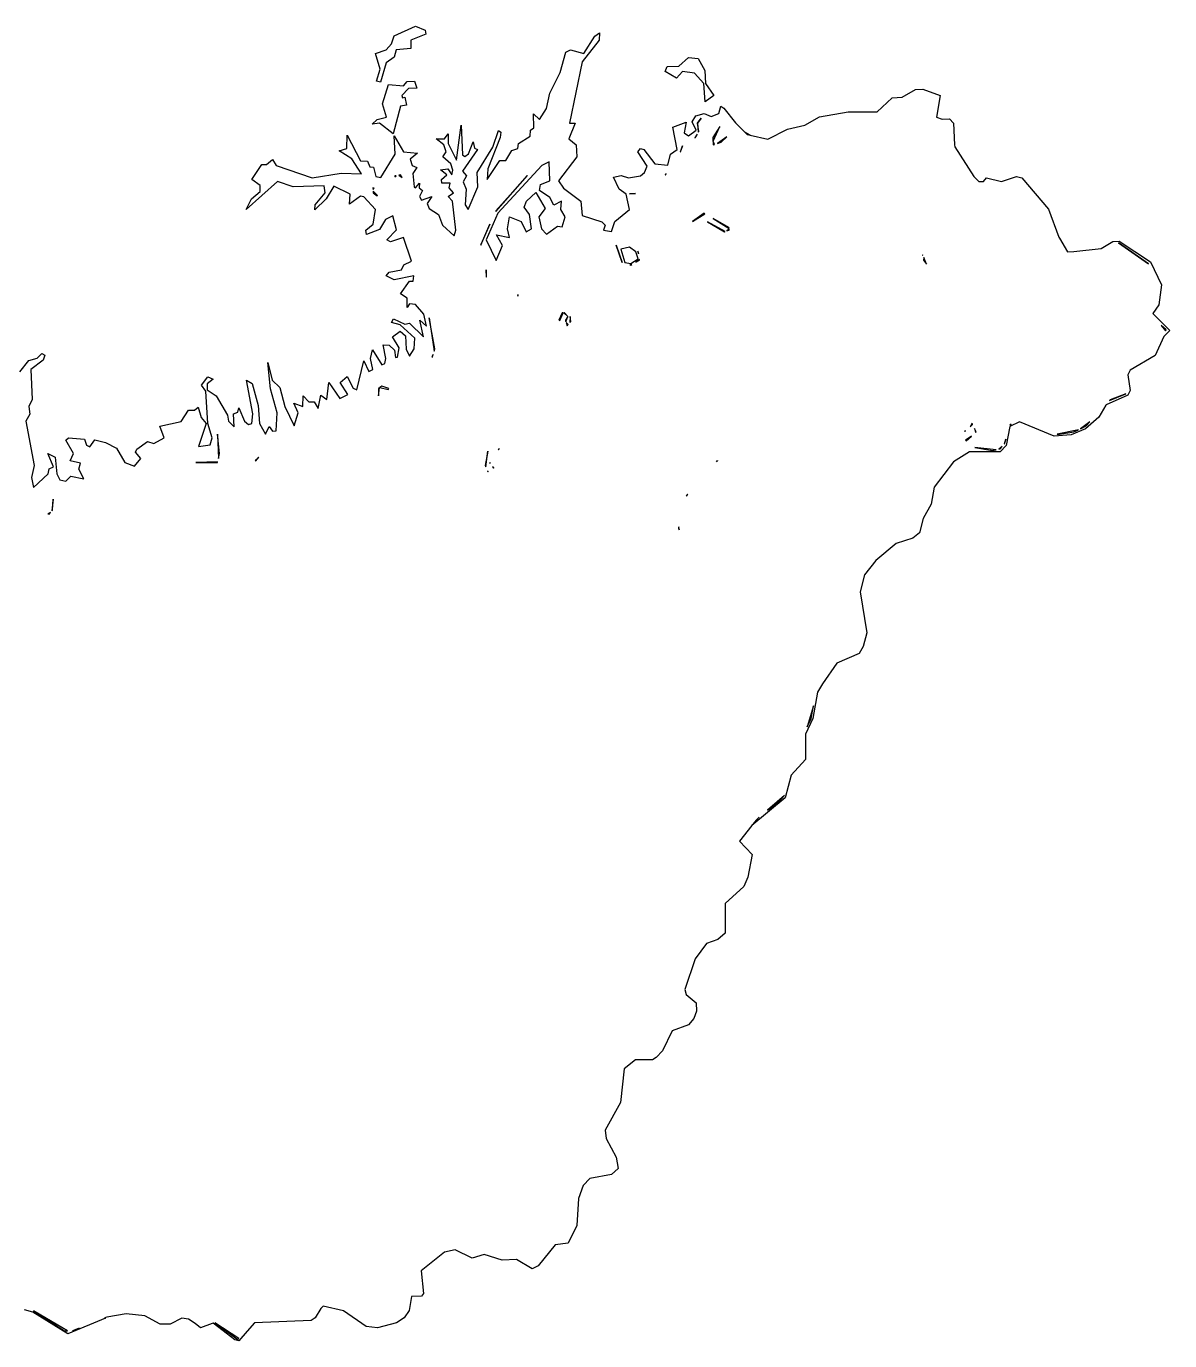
# Model space of a CAD drawing. Header units: millimetres. Extents: x 50 to 541, y 84 to 399.
# Drawn here: x 302.8 to 540.6, y 125.6 to 399 of the extents above; entities that cross this region are included whole.
import ezdxf

# ---------------------------------------------------------------- set-up
doc = ezdxf.new("R2010")
doc.units = ezdxf.units.MM
doc.layers.add('PASS_03', color=3, linetype='Continuous')

msp = doc.modelspace()

# ---------------------------------------------------------------- linework, layer by layer
at = {"layer": 'PASS_03'}
msp.add_lwpolyline([(301.43, 327.12), (303.25, 329.5), (305, 329.96), (306, 330.93), (306.58, 330.62), (306.25, 329.57), (303.69, 327.62), (303.96, 321.38), (303.31, 319.88), (303.5, 318.32), (302.68, 316.88), (304.42, 307.62), (303.81, 305.12), (304.25, 303.08), (307.31, 305.88), (307.5, 306.98), (308.4, 307.38), (307.25, 310.13), (308.74, 309.38), (309.07, 305.88), (309.75, 304.63), (311, 304.41), (312, 305.42), (314.74, 304.88), (313.71, 306.88), (314, 308.12), (311.89, 308.62), (312.54, 310.12), (311, 312.88), (311.5, 313.43), (314.87, 313.12), (315.25, 311.88), (316, 311.53), (317, 312.96), (319.25, 312.44), (321.5, 311.26), (323.25, 308.27), (325.25, 307.51), (326.58, 309.12), (325.46, 310.38), (325.75, 311.03), (328, 312.66), (329.25, 312.21), (331.41, 313.38), (330.5, 315.84), (335, 316.76), (336.5, 319.18), (337.75, 319.15), (338.5, 319.75), (339.1, 317.62), (340.16, 316.38), (338.55, 311.62), (341, 311.95), (341.41, 313.38), (340.5, 316.38), (340.11, 323.12), (339.23, 324.38), (340.53, 326.12), (341.64, 325.62), (340.37, 324.62), (340.35, 323.38), (342.26, 322.12), (344.63, 318.12), (344.8, 316.88), (346, 315.68), (345.86, 318.38), (346.75, 318.73), (347, 319.66), (348.17, 316.88), (349, 316.16), (349.68, 316.38), (349.89, 318.38), (348.55, 325.38), (349.75, 324.67), (351.01, 320.12), (351.25, 316.38), (352.5, 314.15), (353.25, 315.74), (354, 314.8), (354.73, 314.88), (354.95, 318.62), (353.53, 323.62), (353, 329.07), (353.87, 325.38), (355.49, 323.88), (356.55, 319.88), (358.5, 315.87), (359.31, 318.62), (358.42, 320.62), (360.27, 319.88), (360.34, 322.12), (361.5, 320.91), (362.62, 320.88), (363.5, 319.48), (364, 322.26), (365.25, 321.4), (365.72, 324.88), (368, 321.61), (369.61, 322.38), (368.02, 324.88), (369.5, 326.13), (370.75, 323.7), (371.53, 323.38), (373, 329.38), (374, 327.22), (374.86, 327.62), (374.34, 329.88), (374.75, 331.69), (376.75, 328.6), (377.36, 328.88), (377.52, 329.88), (377, 332.73), (378.25, 332.7), (379.37, 331.62), (379.56, 330.12), (380, 330.15), (380.35, 332.12), (378.96, 334.38), (380.5, 335.59), (381.62, 334.62), (381.75, 331.83), (382.5, 330.41), (383.43, 331.88), (383.6, 334.12), (380.5, 336.9), (378.71, 337.38), (379.14, 338.12), (381.5, 337.05), (382.5, 337.25), (385.36, 334.38), (384.63, 337.88), (386.03, 336.62), (385.47, 339.12), (383.75, 341.15), (382.5, 341.27), (382, 340.51), (382, 342.44), (380.57, 343.38), (382.5, 346), (383.25, 345.96), (383.37, 347.12), (379.25, 346.26), (377.64, 347.12), (378.25, 347.86), (380.81, 348.38), (381.29, 349.38), (382.88, 350.12), (381.25, 355.04), (378.5, 354.15), (377.78, 354.62), (379.75, 356.64), (379, 359.57), (377.5, 358.85), (376.25, 356.71), (373.5, 355.72), (373.38, 356.62), (374.88, 357.88), (375.42, 360.88), (373, 363.51), (372.25, 363.68), (370, 361.99), (370.16, 364.12), (366.75, 365.72), (365.15, 363.12), (362.75, 360.85), (362.88, 361.88), (364.95, 364.38), (364.75, 365.85), (358.25, 365.63), (355, 366.71), (348.5, 360.9), (349.61, 363.12), (351.41, 364.62), (351.42, 365.88), (349.67, 367.12), (351.75, 370.29), (352.75, 370.27), (354, 371.32), (354.75, 370.03), (362.25, 367.46), (368.25, 368.46), (372.5, 368.29), (370.5, 371.46), (367.83, 373.12), (369.46, 373.62), (369.5, 376.33), (372.25, 371.02), (373.75, 370.94), (374.25, 369.76), (375, 369.68), (375.5, 367.74), (376.5, 367.54), (379.47, 372.38), (379.25, 376.22), (381.25, 372.89), (384.11, 372.62), (382.58, 371.38), (383, 370.07), (384.01, 369.62), (383.2, 368.38), (383.42, 365.62), (383.75, 365.39), (384.55, 366.38), (384.49, 365.38), (385.18, 364.88), (384.57, 363.62), (385, 362.82), (387.15, 363.62), (386.12, 362.12), (386.53, 361.12), (388.5, 359.83), (389.34, 357.62), (391.75, 355.4), (392.13, 356.62), (391.44, 362.62), (390.55, 363.62), (391.63, 364.38), (390.73, 365.38), (390.95, 366.38), (389.21, 366.38), (389.13, 367.12), (390.22, 368.12), (388.91, 369.12), (390.47, 369.38), (391.25, 368.12), (391.5, 369.09), (391.09, 370.38), (389.43, 371.88), (390.09, 372.88), (389.61, 374.38), (388.03, 375.62), (389.75, 375.59), (390.5, 376.64), (390.53, 374.62), (392.25, 371.15), (393.25, 378.41), (393.5, 372.24), (394, 371.89), (394.75, 372.45), (395.75, 374.99), (396, 373.67), (396.59, 373.38), (393.49, 368.88), (394.33, 367.88), (393.64, 366.62), (394.27, 365.12), (394.05, 361.88), (394.68, 360.88), (396.7, 365.62), (396.55, 368.62), (399.83, 373.88), (401, 377.31), (401.5, 376.98), (401.32, 375.88), (398.78, 369.38), (398.66, 367.12), (401.25, 371.06), (402.5, 371.12), (403.75, 373.17), (405, 373.59), (405.14, 374.62), (407.61, 376.12), (407.66, 377.38), (408.35, 377.88), (408.25, 380.83), (409.5, 379.62), (410.99, 381.88), (411.64, 385.12), (413.83, 389.38), (415.02, 393.62), (416, 394.13), (418.75, 393.38), (421, 396.93), (422.01, 397.62), (421.93, 396.12), (418.39, 391.62), (415.74, 378.87), (416.91, 378.87), (415.63, 375.62), (417.16, 374.38), (417.31, 371.88), (413.45, 366.88), (414.5, 365.34), (418.15, 362.62), (418.38, 359.62), (422.5, 358.36), (423.15, 357.62), (422.84, 356.62), (424.5, 356.31), (425.22, 358.38), (428.21, 360.88), (427.58, 364.12), (426.09, 365.12), (424.91, 367.62), (426.5, 367.98), (428, 367.47), (430.5, 367.93), (431.33, 368.62), (431.89, 369.88), (429.99, 372.88), (430.5, 373.59), (431.25, 373.37), (433.5, 370.38), (436.25, 370.12), (436.75, 372.4), (438.13, 373.38), (437.25, 378.05), (440, 379.08), (439.58, 376.88), (440.5, 376.24), (442.11, 377.38), (441.31, 379.12), (442.05, 380.38), (443.75, 380.89), (445.25, 380.24), (446.8, 380.88), (447.23, 382.38), (447.88, 382), (450.28, 378.91), (452.22, 377.01), (453.36, 376.36), (457, 375.55), (461.12, 377.63), (464.75, 378.46), (467.75, 380.16), (473.74, 381.25), (479.75, 381.24), (482.89, 384.12), (485, 384.24), (487.73, 385.88), (489.25, 385.93), (492.84, 384.62), (492.13, 380.12), (493.26, 379.66), (494.84, 379.75), (495.62, 378.87), (495.86, 374.34), (495.92, 373.93), (499.88, 367.75), (500.83, 366.79), (500.89, 366.75), (501.88, 366.75), (502.53, 367.5), (505.62, 366.75), (508.72, 367.75), (509.88, 367.5), (515.38, 361), (517.58, 355.11), (517.67, 354.92), (519.34, 352.07), (520.68, 352.14), (526.38, 352.75), (528.78, 354.25), (530.12, 354.33), (536.62, 350), (538.93, 345.25), (538.38, 341.06), (537.12, 339.25), (540.62, 335.75), (539.38, 334.5), (537.62, 330.5), (532.38, 327.5), (531.88, 326.5), (532.38, 323.25), (531.88, 322.28), (527.4, 320.26), (527.34, 320.19), (525.88, 317.67), (523.12, 315.25), (520.12, 314), (516.62, 313.75), (509.38, 316.75), (507.38, 315.75), (506.62, 311.77), (505.38, 310.5), (499, 310.5), (495.64, 308.38), (491.6, 303.12), (491.03, 299.62), (489.33, 296.62), (488.58, 293.62), (487.18, 292.5), (483.75, 291.41), (479.5, 287.91), (477.14, 284.88), (476.23, 281.38), (477.62, 272.81), (476.88, 270), (476.02, 268.5), (471.38, 266.5), (468.38, 262.25), (467.38, 260.5), (466.38, 255), (464.88, 251.75), (464.88, 246.5), (461.88, 243.25), (460.62, 238.5), (453.67, 232.74), (451.12, 229.5), (453.75, 226.71), (452.88, 222.01), (452, 220.05), (448.12, 216.5), (448.12, 210.35), (446.63, 209), (444.25, 208.21), (441.88, 205), (439.74, 198.62), (440, 197.58), (442.09, 195.88), (442.19, 194.12), (441.62, 192.6), (440.52, 191.25), (437.12, 190), (435.12, 185.86), (433.81, 184.5), (433, 184), (429.5, 184.01), (427.15, 182.12), (426.38, 175.12), (423.18, 169.38), (423.38, 167.62), (425.5, 163.75), (425.87, 161.38), (424.5, 160.12), (420, 159.31), (418.59, 157.88), (417.66, 155.12), (417.26, 149.5), (415.5, 145.88), (412.75, 145.51), (409.24, 141.12), (408, 140.54), (404.75, 142.49), (401.75, 142.33), (398, 143.52), (395.5, 142.73), (392, 144.48), (389.75, 143.98), (384.89, 140.12), (385.39, 135.38), (385, 134.86), (382.88, 134.75), (382.38, 131.84), (381.38, 130.35), (379.8, 129.25), (375.82, 128.25), (373.43, 128.5), (368.75, 131.8), (364.49, 132.73), (364.06, 132.24), (362.88, 130.3), (362.01, 129.75), (350.24, 129.25), (348.7, 127.56), (347, 125.56), (346.13, 125.75), (341.66, 129.22), (341.42, 129.17), (339, 128.25), (337.89, 129.17), (336.48, 130.06), (335.12, 130.25), (332.67, 129), (330.62, 128.97), (327.38, 130.75), (323.5, 131.14), (319.5, 130.47), (319.04, 130.29), (319.22, 130.25), (311.38, 127), (304.12, 131.5), (302.38, 132)], dxfattribs=at)
for points in [[(382.75, 396.12), (382.73, 394.38), (379.72, 394.12), (379.27, 392.62), (377.65, 391.38), (376.41, 387.38), (375.59, 387.62), (376.38, 390.12), (375.37, 393.38), (377.6, 394.12), (378.75, 395.38), (379.25, 397.03), (383.75, 399.01), (385.75, 398.21), (385.9, 397.38)], [(442.5, 392.33), (443.88, 389.82), (444.08, 387.12), (445.77, 384.62), (444, 383.27), (443.7, 387.12), (441.75, 389.29), (439.25, 389.6), (438, 388.22), (435.65, 389.62), (436.11, 390.62), (438.5, 390.71), (440.5, 392.54)], [(382, 387.56), (383.5, 387.63), (383.97, 386.12), (382.25, 386.07), (380.85, 384.62), (381, 384.1), (381.5, 384.27), (381.88, 382.62), (380.6, 382.38), (379.09, 376.62), (376.25, 378.84), (374.7, 378.62), (375.76, 379.62), (377.72, 380.12), (376.84, 382.88), (378.09, 386.88), (381.25, 386.65)], [(443.18, 379.87), (443.12, 379.88), (442.42, 378.87)], [(442.63, 377.12), (442.42, 378.87), (442.55, 376.97)], [(445.92, 374.45), (445.65, 375.12), (447, 378.13), (445.61, 375.88), (445.67, 374.38)], [(442, 375.91), (442.34, 376.56), (441.83, 375.82)], [(446.54, 374.64), (447.34, 374.88), (448.5, 376.02)], [(452.75, 376.49), (453.35, 376.36), (452.23, 377.01)], [(438.86, 372.88), (439.24, 374.12), (438.81, 372.83)], [(407.42, 359.88), (406.3, 361.38), (406.8, 362.62), (408.75, 364.45), (410.72, 361.12), (409.35, 359.38), (409.94, 356.88), (411, 355.8), (413.25, 357.46), (414.25, 357.32), (414.88, 359.38), (413.96, 360.88), (414.09, 362.62), (412.5, 361.79), (411.65, 363.38), (409.49, 364.88), (409.76, 366.12), (411.64, 366.88), (411.5, 370.81), (410, 370.04), (400.87, 360.12), (398.43, 354.62), (400.5, 350.26), (401.83, 353.38), (400.6, 355.62), (403.25, 355.05), (402.83, 356.88), (403.25, 359.37), (405.69, 358.38), (406.75, 356.28), (407.87, 356.88)], [(379.68, 367.92), (379.45, 367.88), (379.44, 367.71)], [(380.93, 367.55), (380.63, 368.12), (380.23, 368.04)], [(400.46, 360.62), (400.4, 360.49), (407, 367.99)], [(435.73, 368.12), (435.86, 368.39), (435.64, 368.11)], [(375.15, 365.35), (374.87, 365.38), (374.88, 365.04)], [(375.84, 363.84), (374.9, 364.73), (374.91, 364.38), (375.75, 363.76)], [(429.5, 364.25), (428.25, 364.16), (428.25, 364.13)], [(443.93, 360.02), (443.75, 360.13), (441.38, 358.38)], [(444.5, 358.34), (448, 356.27), (448.14, 356.33)], [(448.94, 357.12), (445.64, 359.04), (448.95, 356.96)], [(397.29, 353.62), (397.29, 353.45), (399.2, 357.85)], [(448.52, 356.46), (448.96, 356.62), (448.96, 356.78)], [(426.71, 349.88), (426.74, 349.87), (425.5, 353.51)], [(426.47, 352.62), (427.25, 349.84), (428.5, 349.69), (430.02, 350.62), (429.59, 352.12), (428.25, 353.08)], [(536.24, 349.62), (536.23, 349.62), (530, 353.93)], [(430.35, 350.38), (430.33, 350.51), (429.57, 349.93)], [(430.06, 352.12), (429.95, 352.21), (430.13, 351.66)], [(489.25, 351.46), (489.19, 351.38), (489.28, 351.38)], [(489.46, 350.91), (489.39, 350.38), (490, 349.49)], [(398.43, 346.88), (398.5, 346.83), (398.44, 348.38)], [(428.5, 349.32), (428.73, 349.45), (428.3, 349.39)], [(405, 342.94), (405.13, 343.04), (404.91, 343.15)], [(414.46, 339.39), (414.24, 339.38), (413.56, 337.89), (413.75, 337.81)], [(414.59, 339.4), (415.39, 338.62), (414.75, 339.42)], [(387.74, 331.88), (386.57, 338.38), (387.61, 331.42)], [(414.94, 337.88), (415.03, 337.54), (415.39, 338.62)], [(415.07, 337.38), (415.25, 336.7), (415.48, 336.99)], [(415.8, 337.37), (416.01, 337.62), (415.89, 338.62)], [(539.75, 335.65), (539.87, 335.88), (538.84, 336.75)], [(387.25, 330.19), (387.4, 330.72), (387.11, 330.24)], [(376.24, 323.81), (376, 323.67), (376, 322.15)], [(376.3, 323.85), (378, 323.48), (378.16, 323.64), (376.75, 324.11)], [(528.25, 321.3), (528.13, 321.16), (531.5, 322.58)], [(497.92, 314.75), (498, 314.69), (498.15, 314.82)], [(499.5, 316.44), (499.09, 315.67), (499.63, 316.15)], [(500.33, 314.62), (499.99, 315.36), (500.22, 314.53)], [(507.42, 316.12), (507.38, 316), (507.63, 316.21)], [(521.64, 315.08), (517.19, 314.14), (517.25, 314.12), (520.7, 314.62)], [(522.06, 315.29), (523.26, 315.88), (524.04, 316.74)], [(342.97, 310.12), (342.5, 314.13), (342.72, 309.12)], [(499.41, 313.77), (498.12, 312.88), (498.29, 312.75)], [(506.19, 312.06), (506.25, 312.12), (506.51, 313.12)], [(350.5, 308.6), (351.1, 309.38), (350.35, 308.66)], [(398.21, 307.62), (398.33, 307.33), (398.79, 310.62)], [(400.93, 310.88), (401.12, 311.12), (401.12, 311.18)], [(500.06, 311.38), (503.75, 310.74), (504.5, 310.91)], [(505.11, 311.06), (505.38, 311.12), (505.8, 311.61)], [(342.5, 308.25), (342.53, 308.37), (338, 308.27)], [(398.68, 306.5), (398.75, 306.32), (398.86, 306.4)], [(399.26, 308.04), (399.27, 308.26), (399.19, 308.12)], [(399.95, 307.09), (400, 307.12), (399.73, 307.39)], [(446.52, 308.62), (446.32, 308.39), (446.57, 308.65)], [(440.1, 301.38), (440.07, 301.26), (440.38, 301.69)], [(308.18, 298.38), (308.37, 300.62), (308.03, 298.18)], [(307.5, 297.51), (307.78, 297.86), (307.22, 297.56)], [(438.43, 294.62), (438.54, 294.27), (438.48, 294.85)], [(465.22, 253.25), (466.01, 255), (466.51, 257.64)], [(456.97, 235.96), (459.27, 237.62), (460.5, 239.02)], [(454.56, 233.88), (453.96, 233.12), (455.25, 234.48)], [(304.25, 131.78), (310.72, 127.62), (311.32, 127.62)], [(346.95, 126.01), (342, 129.29), (346.75, 125.79)], [(312.37, 127.62), (312.74, 127.62), (313.77, 128.18)]]:
    msp.add_lwpolyline(points, close=True, dxfattribs=at)

doc.saveas('drawing.dxf')
